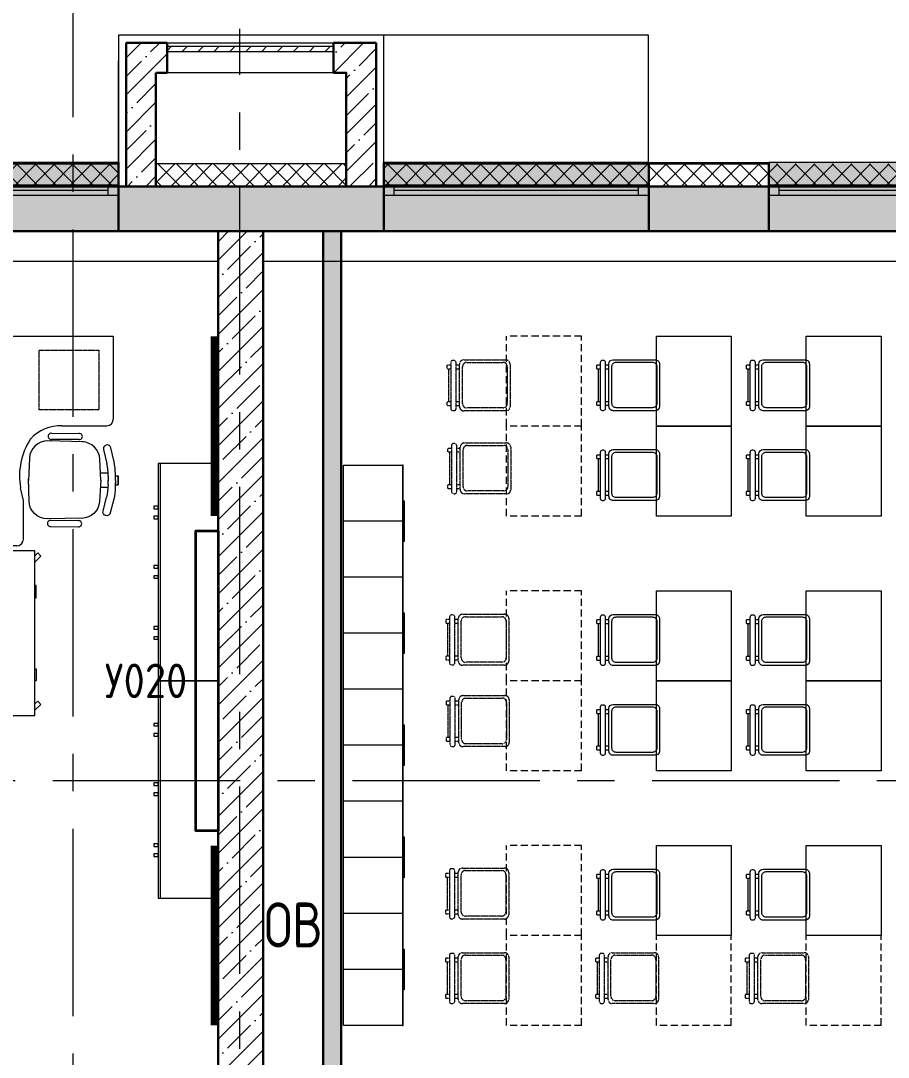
# Model space of a CAD drawing. Header units: millimetres. Extents: x -13407 to 8063098, y -2635 to 109271.
# Drawn here: x 41222 to 47013, y 25633 to 32550 of the extents above; entities that cross this region are included whole.
import ezdxf

# ---------------------------------------------------------------- set-up
doc = ezdxf.new("R2010")
doc.units = ezdxf.units.MM
for name, pattern in [('CENTER', [2, 1.25, -0.25, 0.25, -0.25]), ('HIDDEN', [6, 4, -2]), ('HIDDEN2', [4.7625, 3.175, -1.5875])]:
    doc.linetypes.add(name, pattern=pattern)
doc.layers.get('Defpoints').update_dxf_attribs({"color": 6})
for name, color, linetype, lineweight in [('_0', 250, 'Continuous', 9), ('АР_МосжилНии_Стены', 202, 'Continuous', 30), ('АР_Навесной фасад', 5, 'Continuous', 5), ('АР_Окна БЛОК', 250, 'Continuous', 13), ('АР_Оси', 193, 'Continuous', 9), ('АР_Перегородки газоблок', 165, 'Continuous', 30), ('АР_Перегородки газоблок_Штрих', 165, 'Continuous', 5), ('АР_Подоконники', 163, 'Continuous', 9), ('АР_Сущ Несущая стена', 202, 'Continuous', 30), ('АР_Утеплитель', 250, 'Continuous', 9), ('АР_Штриховка кирпич', 250, 'Continuous', 9), ('АР_Штриховка монолит', 250, 'Continuous', 9), ('ТХ_мебель передв', 250, 'Continuous', 13), ('ТХ_обор_комп принт', 30, 'Continuous', 13)]:
    doc.layers.add(name, color=color, linetype=linetype, lineweight=lineweight)
doc.layers.add('АР_Отверстия', color=251, linetype='Continuous')
doc.styles.add('ICOCPEUR', font='isocpeur.ttf')
doc.styles.add('ISOCPEUR_1', font='isocpeur.ttf', dxfattribs={"width": 0.9, "height": 250})

# ---------------------------------------------------------------- blocks, each defined once
blk = doc.blocks.new('*U433')
h = blk.add_hatch(color=253)
h.dxf.hatch_style = 1
h.paths.add_polyline_path([(-1770, -240), (0, -240), (0, 220), (-1770, 220)])
at = {"color": 253, "lineweight": 30}
for p, q in [((-1770, -240), (-1770, 220)), ((0, -240), (0, 220))]:
    blk.add_line(p, q, dxfattribs=at)
at = {"color": 253}
for p, q in [((0, 220), (-1770, 220)), ((-1770, 70), (0, 70)), ((-1700, 0), (-1700, 70)), ((-70, 0), (-70, 70)), ((-1770, 0), (0, 0)), ((-1700, 35), (-70, 35)), ((-1770, -240), (0, -240)), ((-1770, -240), (-1770, -240)), ((-1770, -240), (-1770, -240)), ((0, -240), (0, -240)), ((0, -240), (0, -240))]:
    blk.add_line(p, q, dxfattribs=at)
blk = doc.blocks.new('*U434')
h = blk.add_hatch(color=253)
h.dxf.hatch_style = 1
h.paths.add_polyline_path([(-1770, -240), (0, -240), (0, 220), (-1770, 220)])
at = {"color": 253, "lineweight": 30}
for p, q in [((-1770, -240), (-1770, 220)), ((0, -240), (0, 220))]:
    blk.add_line(p, q, dxfattribs=at)
at = {"color": 253}
for p, q in [((0, 220), (-1770, 220)), ((-1770, 70), (0, 70)), ((-1700, 0), (-1700, 70)), ((-70, 0), (-70, 70)), ((-1770, 0), (0, 0)), ((-1700, 35), (-70, 35)), ((-1770, -240), (0, -240)), ((-1770, -240), (-1770, -240)), ((-1770, -240), (-1770, -240)), ((0, -240), (0, -240)), ((0, -240), (0, -240))]:
    blk.add_line(p, q, dxfattribs=at)
blk = doc.blocks.new('*U435')
h = blk.add_hatch(color=253)
h.dxf.hatch_style = 1
h.paths.add_polyline_path([(-1770, -240), (0, -240), (0, 220), (-1770, 220)])
at = {"color": 253, "lineweight": 30}
for p, q in [((-1770, -240), (-1770, 220)), ((0, -240), (0, 220))]:
    blk.add_line(p, q, dxfattribs=at)
at = {"color": 253}
for p, q in [((0, 220), (-1770, 220)), ((-1770, 70), (0, 70)), ((-1700, 0), (-1700, 70)), ((-70, 0), (-70, 70)), ((-1770, 0), (0, 0)), ((-1700, 35), (-70, 35)), ((-1770, -240), (0, -240)), ((-1770, -240), (-1770, -240)), ((-1770, -240), (-1770, -240)), ((0, -240), (0, -240)), ((0, -240), (0, -240))]:
    blk.add_line(p, q, dxfattribs=at)
blk = doc.blocks.new('М-60')
at = {"color": 253, "extrusion": (-6.19742e-05, 0.000470712, 1)}
for p, q in [((7035202.1, 1186569.5, -0.1), (7035439, 1186576.2, -0.1)), ((7035415.4, 1186627.5, -0.2), (7035231.8, 1186626.6, -0.2)), ((7035232, 1186585.7, -0.1), (7035415.6, 1186586.5, -0.1)), ((7034998.3, 1186437.9, -0.1), (7035019.7, 1186530.9, -0.1)), ((7035068.3, 1186519.6, -0.1), (7035046.7, 1186425.8, -0.1)), ((7035049.2, 1186548.9, -0.1), (7035050.6, 1186548.5, -0.1)), ((7035085.8, 1186312.9, 0), (7035092.5, 1186454.7, -0.1)), ((7035563.1, 1186460.5, -0.1), (7035569.8, 1186312.9, 0)), ((7034971.3, 1186282.6, 0), (7034970.4, 1186343.1, -0.1)), ((7034989, 1186343.1, -0.1), (7034970.8, 1186343.1, -0.1)), ((7034970.8, 1186343.1, -0.1), (7034970.8, 1186282.6, 0)), ((7034989, 1186312.9, 0), (7034989, 1186356.2, -0.1)), ((7034989, 1186312.9, 0), (7034989, 1186343.1, -0.1)), ((7034989, 1186313.2, 0), (7034989.4, 1186282.9, 0)), ((7034989, 1186313.2, 0), (7034989.6, 1186269.8, 0)), ((7035037.4, 1186344.1, 0), (7035037.4, 1186312.9, 0)), ((7035037.8, 1186282.6, 0), (7035037.4, 1186313.9, 0)), ((7035037.8, 1186361.3, -0.1), (7035088.1, 1186361.3, -0.1)), ((7035085.7, 1186314.6, 0), (7035094.7, 1186172.9, 0)), ((7035565.2, 1186174.3, 0.1), (7035569.7, 1186322, 0)), ((7034989.4, 1186282.9, 0), (7034971.3, 1186282.6, 0)), ((7035038.5, 1186265.5, 0), (7035088.8, 1186266.3, 0)), ((7035000.2, 1186188.3, 0), (7035023, 1186095.7, 0.1)), ((7035071.5, 1186107.6, 0.1), (7035048.4, 1186201.2, 0)), ((7035052.8, 1186078.1, 0.1), (7035054.2, 1186078.5, 0.1)), ((7035206, 1186059.9, 0.1), (7035442.9, 1186056.7, 0.1)), ((7035236.1, 1186044.1, 0.1), (7035419.7, 1186046, 0.1)), ((7035420.2, 1186005.1, 0.1), (7035236.6, 1186003.1, 0.1))]:
    blk.add_line(p, q, dxfattribs=at)
for centre, start, end in [((7035230, 1186606.2, 122.4), 84.99867, 275.52472), ((7035417.4, 1186607.1, 122.4), 264.99867, 95.52472), ((7035234.4, 1186023.7, 122.4), 85.34791, 275.87397), ((7035421.8, 1186025.7, 122.4), 265.34791, 95.87397)]:
    blk.add_arc(centre, 20.6, start, end, dxfattribs=at)
at = {"color": 253, "extrusion": (6.19742e-05, -0.000470712, -1)}
for centre, major_axis, start_param, end_param in [((7035442.2, 1186455, -0.1), (77.8, 92.6, 0), -0.725128, 0.826554), ((7035043.3, 1186525.4, -0.1), (15.6, 18.5, 0), 4.240369, 5.829345), ((7035044.7, 1186525.1, -0.1), (15.6, 18.5, 0), -0.45384, 1.098777), ((7035213.4, 1186449, -0.1), (77.8, 92.6, 0), 4.061153, 5.558057), ((7035352, 1186356.2, 0), (-277.9, 233.5, -0.1), 5.584367, 5.811166), ((7035400.4, 1186344.1, 0), (233.5, 277.9, -0.1), 4.01357, 4.240369)]:
    blk.add_ellipse(centre, major_axis=major_axis, ratio=1, start_param=start_param, end_param=end_param, dxfattribs=at)
at = {"color": 253, "extrusion": (-6.19742e-05, 0.000470712, 1)}
for centre, major_axis, start_param, end_param in [((7035352.6, 1186275.3, 0), (-274.3, -237.7, 0.1), 5.584367, 5.811166), ((7035400.8, 1186288.2, 0), (237.7, -274.3, 0.1), 4.01357, 4.240369), ((7035215.4, 1186180.5, 0), (79.2, -91.4, 0), 4.061153, 5.558057), ((7035444.3, 1186178, 0.1), (79.2, -91.4, 0), -0.725128, 0.826554), ((7035046.5, 1186101.5, 0.1), (15.8, -18.3, 0), 4.240369, 5.829345), ((7035048, 1186101.8, 0.1), (15.8, -18.3, 0), -0.45384, 1.098777)]:
    blk.add_ellipse(centre, major_axis=major_axis, ratio=1, start_param=start_param, end_param=end_param, dxfattribs=at)
blk = doc.blocks.new('стол угловой 1200х1400')
at = {"color": 253, "extrusion": (-6.20986e-05, 0.000470696, 1)}
for p, q in [((-20568.3, 33327.6, -393.6), (-20014.8, 33327.8, -393.6)), ((-20568, 32127.6, -393), (-20568.3, 33327.6, -393.6)), ((-19969.8, 32984.7, -393.4), (-19969.8, 33284.7, -393.5)), ((-19213.1, 32728, -393.2), (-19472.2, 32727.9, -393.2)), ((-19168.1, 32683, -393.2), (-19168, 32128, -392.9)), ((-19168, 32128, -392.9), (-20568, 32127.6, -393))]:
    blk.add_line(p, q, dxfattribs=at)
at = {"color": 253, "linetype": 'HIDDEN', "ltscale": 0.1}
blk.add_lwpolyline([(-20475.6, 33232.1), (-20075.6, 33232.2), (-20075.5, 32832.2), (-20475.5, 32832.1)], close=True, dxfattribs=at)
at = {"color": 253, "extrusion": (-6.20986e-05, 0.000470696, 1), "elevation": -376.6}
blk.add_lwpolyline([(-19472.3, 32728.1), (-19556.8, 32709)], dxfattribs=at)
at = {"color": 253, "extrusion": (-6.20986e-05, 0.000470696, 1)}
for centre, radius, start, end in [((-20014.8, 33283, -376.6), 45, 2.48168, 90.01514), ((-19697, 32975.5, -376.6), 272.9, 178.02217, 227.37552), ((-19635.3, 33157.4, -376.6), 455.2, 237.21039, 279.93933), ((-19213.1, 32683.2, -376.6), 45, 0.01514, 90.01514)]:
    blk.add_arc(centre, radius, start, end, dxfattribs=at)
blk = doc.blocks.new('тумба 1450х400х750')
at = {"color": 253, "lineweight": 15, "ltscale": 100}
blk.add_line((-12776, 30271.1), (-14226, 30271.1), dxfattribs=at)
for points in [[(-13948.9, 30283.1), (-13931.6, 30283.1), (-13931.6, 30313.3), (-13948.9, 30313.3)], [(-13881.3, 30283.1), (-13863.9, 30283.1), (-13863.9, 30313.3), (-13881.3, 30313.3)], [(-13541.9, 30283.1), (-13524.5, 30283.1), (-13524.5, 30313.3), (-13541.9, 30313.3)], [(-13474.2, 30283.1), (-13456.9, 30283.1), (-13456.9, 30313.3), (-13474.2, 30313.3)], [(-13145, 30283.1), (-13127.6, 30283.1), (-13127.6, 30313.3), (-13145, 30313.3)], [(-13077.3, 30283.1), (-13060, 30283.1), (-13060, 30313.3), (-13077.3, 30313.3)], [(-12776, 29883.1), (-12776, 30283.1), (-14226, 30283.1), (-14226, 29883.1)]]:
    blk.add_lwpolyline(points, close=True, dxfattribs=at)
blk = doc.blocks.new('стол игровой 1100х700')
at = {"color": 253}
for points in [[(-13200.3, -57970.8), (-13213, -57957.3), (-13190.7, -57936.2), (-13158, -57970.8)], [(-12212, -57970.8), (-12224.8, -57957.3), (-12202.5, -57936.2), (-12169.8, -57970.8)], [(-13226.6, -58632.2), (-13228.2, -58630.5), (-13226.6, -58628.9)], [(-13147.9, -58670.8), (-13129.2, -58690.6), (-13151.5, -58711.7), (-13190.1, -58670.8)], [(-12913.3, -58670.8), (-12913.3, -58679.8), (-12995.1, -58679.8), (-12995.1, -58670.8)], [(-12439.8, -58670.8), (-12439.8, -58679.8), (-12358, -58679.8), (-12358, -58670.8)], [(-12159.6, -58670.8), (-12141, -58690.6), (-12163.3, -58711.7), (-12201.9, -58670.8)]]:
    blk.add_lwpolyline(points, dxfattribs=at)
blk.add_lwpolyline([(-13226.6, -58670.8), (-12126.6, -58670.8), (-12126.6, -57970.8), (-13226.6, -57970.8)], close=True, dxfattribs=at)
blk = doc.blocks.new('стул №3-5')
at = {"color": 253, "linetype": 'ByBlock', "extrusion": (-6.19742e-05, 0.000470712, 1)}
for p, q in [((-15407, 16627.7, 196.8), (-15407, 16619.9, 196.8)), ((-15086.8, 16641.7, 196.8), (-15393.1, 16641.7, 196.8)), ((-15393.1, 16605.9, 196.8), (-15086.8, 16605.9, 196.9)), ((-15372.7, 16664.9, 196.8), (-15348.5, 16664.9, 196.8)), ((-15372.7, 16664.9, 196.8), (-15372.7, 16641.7, 196.8)), ((-15372.7, 16605.9, 196.8), (-15372.7, 16583.2, 196.9)), ((-15348.5, 16641.7, 196.8), (-15348.5, 16664.9, 196.8)), ((-15348.5, 16653.3, 196.8), (-15128.7, 16653.3, 196.8)), ((-15348.5, 16583.2, 196.9), (-15348.5, 16605.9, 196.8)), ((-15128.7, 16664.9, 196.8), (-15104.4, 16664.9, 196.8)), ((-15128.7, 16664.9, 196.8), (-15128.7, 16641.7, 196.8)), ((-15128.7, 16605.9, 196.9), (-15128.7, 16583.2, 196.9)), ((-15104.4, 16641.7, 196.8), (-15104.4, 16664.9, 196.8)), ((-15104.4, 16583.2, 196.9), (-15104.4, 16605.9, 196.9)), ((-15072.8, 16619.9, 196.8), (-15072.8, 16627.7, 196.8))]:
    blk.add_line(p, q, dxfattribs=at)
at = {"color": 253, "ltscale": 100, "extrusion": (-6.19742e-05, 0.000470712, 1), "elevation": 205.6}
for points in [[(-15379.9, 16582.9), (-15097, 16582.9, -0.414169), (-15068.3, 16554.2), (-15068.3, 16274.2, -0.414258), (-15097, 16245.5), (-15379.9, 16245.5, -0.414169), (-15408.6, 16274.2), (-15408.6, 16554.2, -0.414258)], [(-15360.2, 16563.2), (-15113.6, 16563.2, -0.414214), (-15084.9, 16534.4), (-15084.9, 16292.6, -0.414214), (-15113.6, 16263.9), (-15360.2, 16263.9, -0.414214), (-15388.9, 16292.6), (-15388.9, 16534.4, -0.414214)]]:
    blk.add_lwpolyline(points, format="xyb", close=True, dxfattribs=at)
at = {"color": 253, "linetype": 'ByBlock', "extrusion": (-6.19742e-05, 0.000470712, 1)}
for centre, start, end in [((-15393, 16627.6, 205.6), 90, 180), ((-15393, 16619.8, 205.6), 180, 270), ((-15086.8, 16627.6, 205.6), 0, 90), ((-15086.8, 16619.8, 205.6), 270, 0)]:
    blk.add_arc(centre, 13.9, start, end, dxfattribs=at)
blk = doc.blocks.new('_стол№3-№5')
at = {"color": 253}
blk.add_lwpolyline([(-169868.3, 526261.4), (-169368.3, 526261.4), (-169368.3, 525661.4), (-169868.3, 525661.4)], close=True, dxfattribs=at)
blk = doc.blocks.new('_Стул резерв')
at = {"color": 253, "linetype": 'HIDDEN', "ltscale": 0.1, "extrusion": (6.19742e-05, -0.000470712, 1)}
for p, q in [((0, 81.6, 0), (0, 58.9, 0)), ((24.3, 58.9, 0), (24.3, 81.6, 0)), ((244, 81.6, 0), (244, 58.9, 0)), ((268.3, 58.9, 0), (268.3, 81.6, 0)), ((-31.6, 45, 0), (-31.6, 37.1, 0)), ((288.6, 58.9, 0), (-17.6, 58.9, 0)), ((-17.6, 23.2, 0), (288.6, 23.2, 0)), ((0, 23.2, 0), (0, 0)), ((24.3, 0, 0), (0, 0)), ((24.3, 0, 0), (24.3, 23.2, 0)), ((244, 11.6, 0), (24.3, 11.6, 0)), ((244, 23.2, 0), (244, 0, 0)), ((268.3, 0, 0), (244, 0, 0)), ((268.3, 0, 0), (268.3, 23.2, 0)), ((302.6, 37.1, 0), (302.6, 45, 0))]:
    blk.add_line(p, q, dxfattribs=at)
for points in [[(275.5, 81.9), (-7.4, 81.9, -0.414169), (-36.1, 110.6), (-36.1, 390.6, -0.414258), (-7.4, 419.3), (275.5, 419.3, -0.414169), (304.2, 390.6), (304.2, 110.6, -0.414258)], [(255.8, 101.6), (9.2, 101.6, -0.414214), (-19.5, 130.3), (-19.5, 372.2, -0.414214), (9.2, 400.9), (255.8, 400.9, -0.414214), (284.5, 372.2), (284.5, 130.3, -0.414214)]]:
    blk.add_lwpolyline(points, format="xyb", close=True, dxfattribs=at)
for centre, start, end in [((-17.6, 45), 90, 180), ((-17.6, 37.1), 180, 270), ((288.6, 45, 0), 0, 90), ((288.6, 37.1, 0), 270, 0)]:
    blk.add_arc(centre, 13.9, start, end, dxfattribs=at)
blk = doc.blocks.new('_стол.резерв')
at = {"color": 253, "linetype": 'HIDDEN2', "ltscale": 15}
for p, q in [((-20, 500), (-20, 0)), ((580, 500), (-20, 500)), ((580, 500), (580, 0)), ((580, 0), (-20, 0))]:
    blk.add_line(p, q, dxfattribs=at)
blk = doc.blocks.new('У005-3740')
at = {"layer": 'ТХ_мебель передв', "color": 253}
for p, q in [((-231583.2, 58866.8, -0.6), (-231188.1, 58866.8, -0.6)), ((-231583.2, 58492.8, -0.6), (-231188.1, 58492.8, -0.6)), ((-231583.2, 58118.8, -0.6), (-231188.1, 58118.8, -0.6)), ((-231583.2, 57744.8, -0.6), (-231188.1, 57744.8, -0.6)), ((-231583.2, 57370.8, -0.6), (-231188.1, 57370.8, -0.6)), ((-231583.2, 56996.8, -0.6), (-231188.1, 56996.8, -0.6)), ((-231583.2, 56622.8, -0.6), (-231188.1, 56622.8, -0.6)), ((-231583.2, 56248.8, -0.6), (-231188.1, 56248.8, -0.6)), ((-231583.2, 55874.8, -0.6), (-231188.1, 55874.8, -0.6))]:
    blk.add_line(p, q, dxfattribs=at)
at = {"layer": 'ТХ_мебель передв', "color": 253, "elevation": -0.6}
for points in [[(-231587.2, 55500.8), (-231587.2, 59240.8), (-231583.2, 59240.8), (-231583.2, 55500.8)], [(-231188.1, 55500.8), (-231188.1, 59240.8), (-231583.2, 59240.8), (-231583.2, 55500.8)], [(-231594.1, 59002.7), (-231594.1, 58866.8), (-231587.2, 58866.8), (-231587.2, 59002.7)], [(-231594.1, 58866.8), (-231594.1, 58730.9), (-231587.2, 58730.9), (-231587.2, 58866.8)], [(-231594.1, 58254.7), (-231594.1, 58118.8), (-231587.2, 58118.8), (-231587.2, 58254.7)], [(-231594.1, 58118.8), (-231594.1, 57982.9), (-231587.2, 57982.9), (-231587.2, 58118.8)], [(-231594.1, 57506.7), (-231594.1, 57370.8), (-231587.2, 57370.8), (-231587.2, 57506.7)], [(-231594.1, 57370.8), (-231594.1, 57234.9), (-231587.2, 57234.9), (-231587.2, 57370.8)], [(-231594.1, 56758.7), (-231594.1, 56622.8), (-231587.2, 56622.8), (-231587.2, 56758.7)], [(-231594.1, 56622.8), (-231594.1, 56486.9), (-231587.2, 56486.9), (-231587.2, 56622.8)], [(-231594.1, 56010.7), (-231594.1, 55874.8), (-231587.2, 55874.8), (-231587.2, 56010.7)], [(-231594.1, 55874.8), (-231594.1, 55738.9), (-231587.2, 55738.9), (-231587.2, 55874.8)]]:
    blk.add_lwpolyline(points, close=True, dxfattribs=at)

msp = doc.modelspace()

# ---------------------------------------------------------------- hatches: boundary and pattern name
at = {"layer": 'АР_Перегородки газоблок_Штрих', "ltscale": 100}
h = msp.add_hatch(dxfattribs=at)
h.set_pattern_fill('AR-CONC', color=253, scale=30)
h.set_pattern_definition([(50, (211803.85, -55205.68), (215.17805, -18.82564), [22.5, -247.5]), (355, (211803.85, -55205.68), (-41.6254, 225.65764), [18, -198]), (100.45144, (211821.79, -55207.25), (173.55265, 206.832), [19.12206, -210.34263]), (46.1842, (211803.85, -55145.68), (320.1724, -49.6558), [33.75, -371.25]), (96.63564, (211830.53, -55149.82), (280.3986, 292.2356), [28.6831, -315.5141]), (351.18416, (211803.85, -55145.68), (280.3986, 292.2356), [27, -297]), (21, (211833.85, -55160.68), (179.07212, -120.78567), [22.5, -247.5]), (326, (211833.85, -55160.68), (72.9946, 217.54501), [18, -198]), (71.45144, (211848.78, -55170.75), (252.06671, 96.75935), [19.12206, -210.34263]), (37.5, (211803.85, -55205.68), (3.647957, 99.868156), [0, -195.6, 0, -201, 0, -198.75]), (7.5, (211803.85, -55205.68), (78.92086, 118.323514), [0, -114.6, 0, -191.1, 0, -75.75]), (327.5, (211736.95, -55205.68), (160.14673, -6.76646), [0, -75, 0, -234, 0, -310.5]), (317.5, (211706.95, -55205.68), (174.95585, 30.03149), [0, -97.5, 0, -155.4, 0, -220.5])])
h.paths.add_polyline_path([(43240.8, 31144.9), (43360.8, 31144.9), (43360.8, 23494.6), (43240.8, 23494.6)])
at = {"layer": 'АР_Утеплитель', "ltscale": 100}
h = msp.add_hatch(dxfattribs=at)
h.set_pattern_fill('ANSI37', color=253, scale=700)
h.set_pattern_definition([(45, (47385, 6100), (-61.87184, 61.87184), []), (135, (47385, 6100), (-61.87184, -61.87184), [])])
h.paths.add_polyline_path([(55415, 3491.3), (55265, 3491.3), (55265, 1960), (55415, 1960)], flags=17)
h.paths.add_polyline_path([(55040, 27630), (55040, 27480), (62165, 27480), (62165, 22790), (62315, 22790), (62315, 27630)])
h.paths.add_polyline_path([(53370, 27630), (53370, 27480), (53889.9, 27480), (53889.9, 27630)])
h.paths.add_polyline_path([(47985, 31445), (47985, 31595), (46215, 31595), (46215, 31445)])
h.paths.add_polyline_path([(47985, 31595), (47985, 31445), (51665, 31445), (51665, 27480), (51855, 27480), (51855, 27630), (51815, 27630), (51815, 31595)])
h.paths.add_polyline_path([(26921.2, 31445), (26921.2, 31595), (26405, 31595), (26405, 31445)])
h.paths.add_polyline_path([(17279.8, 33895), (17429.8, 33895), (17429.8, 35940), (17279.8, 35940)])
h.paths.add_polyline_path([(68665, 6786.4), (68515, 6786.4), (68515, -100), (55415, -100), (55415, 1560), (55265, 1560), (55265, -250), (68665, -250)])
h.paths.add_polyline_path([(68515, 6786.4), (68665, 6786.4), (68665, 7751.7), (68515, 7751.7)])
h.paths.add_polyline_path([(14979.8, 47738.8), (14829.4, 47738.8), (14829.8, 47170), (17959.8, 47170), (17959.8, 44240), (21080, 44240), (21080, 43610), (21230, 43610), (21230, 44390), (18109.8, 44390), (18109.8, 47320), (14979.8, 47320)])
h.paths.add_polyline_path([(39096.5, 11290), (39096.5, 11433), (47535, 11440), (47535, 6250), (55415, 6250), (55415, 3491.3), (55265, 3491.3), (55265, 6100), (47385, 6100), (47385, 11290)])
h.paths.add_polyline_path([(62315, 12645), (62165, 12645), (62165, 9610), (68515, 9610), (68515, 7991.7), (68665, 7991.7), (68665, 9760), (62315, 9760)])
h.paths.add_polyline_path([(62165.1, 14845), (62315, 14845), (62315, 21640), (62165.2, 21640)])
h.paths.add_polyline_path([(62315, 14845), (62165.1, 14845), (62165.1, 12645), (62315, 12645)])
h.paths.add_polyline_path([(17998.2, 36070), (17998.2, 36220), (17279.8, 36220), (17279.8, 35940), (17429.8, 35940), (17429.8, 36070)])
h.paths.add_polyline_path([(17998.2, 36220), (17998.2, 36070), (21230, 36070), (21230, 41910), (21080, 41910), (21080, 36220)])
h.paths.add_polyline_path([(24755, 31445), (24755, 31595), (17429.8, 31595), (17429.8, 32195), (17279.8, 32195), (17279.8, 31445)])
h.paths.add_polyline_path([(43645, 31595), (43645, 31445), (46215, 31445), (46215, 31595)])
h.paths.add_polyline_path([(41875, 31445), (41875, 31595), (26921.2, 31595), (26921.2, 31445)])
h.paths.add_polyline_path([(14829.8, 49378.8), (14979.8, 49378.8), (14979.8, 50520.3), (15129.8, 50520.3), (15129.8, 50670.3), (14829.8, 50670.3)])
h.paths.add_polyline_path([(14829.8, 47738.8), (14829.4, 47738.8), (14979.8, 47738.8)])
h = msp.add_hatch(dxfattribs=at)
h.set_pattern_fill('ANSI37', color=253, scale=700)
h.set_pattern_definition([(45, (228923.85, -55206.065), (-61.871843, 61.871843), []), (135, (228923.85, -55206.065), (-61.871843, -61.871843), [])])
h.paths.add_polyline_path([(42125, 31444.6), (43395.1, 31444.7), (43395.1, 31594.7), (42125, 31594.6)])
at = {"layer": 'АР_Штриховка кирпич', "ltscale": 100}
h = msp.add_hatch(dxfattribs=at)
h.set_pattern_fill('ANSI31', color=253, scale=600, angle=180)
h.set_pattern_definition([(225, (-127646.1, 146655.83), (53.033009, -53.033009), [])])
h.paths.add_polyline_path([(42199.2, 32380.5), (42199.2, 32343.2), (43308.9, 32343.2), (43308.9, 32380.5)])
at = {"layer": 'АР_Штриховка монолит', "ltscale": 100}
h = msp.add_hatch(dxfattribs=at)
h.set_pattern_fill('ANSI35', color=253, scale=700)
h.set_pattern_definition([(45, (211803.85, -55205.68), (-123.74369, 123.74369), []), (45, (211927.6, -55205.68), (-123.74369, 123.74369), [218.75, -43.75, 0, -43.75])])
h.paths.add_polyline_path([(42685, 32343.2), (42685, 32203.6), (42199.2, 32203.6), (42199.2, 32343.2)])
h.paths.add_polyline_path([(43308.9, 32343.2), (43308.9, 32203.6), (42685, 32203.6), (42685, 32343.2)])
h.paths.add_polyline_path([(43308.9, 32343.2), (42199.2, 32343.2), (42199.2, 32403.4), (41925.1, 32403.4), (41925.1, 31445), (42125, 31445), (42125, 32203.4), (43395, 32203.6), (43395.1, 31445), (43595.1, 31445), (43595.1, 32403.5), (43308.9, 32403.5)])
h = msp.add_hatch(dxfattribs=at)
h.set_pattern_fill('ANSI35', color=253, scale=700)
h.set_pattern_definition([(45, (-951587.81, 109999.9), (-123.743687, 123.743687), []), (45, (-951464.07, 109999.9), (-123.743687, 123.743687), [218.75, -43.75, 0, -43.75])])
h.paths.add_polyline_path([(51665, 31445), (17165, 31445), (17165, 31145), (51365, 31145), (51365, 19960), (42685, 19960), (42685, 19660), (47535, 19660), (47535, 18477.5), (47735, 18477.5), (47735, 19660), (51365, 19660), (51365, 18702.5), (51565, 18702.5), (51565, 19660), (51665, 19660), (51665, 27280), (51855, 27280), (51855, 27480), (51665, 27480)])
h = msp.add_hatch(dxfattribs=at)
h.set_pattern_fill('ANSI35', color=253, scale=700)
h.set_pattern_definition([(45, (-931662.81, 121934.54), (-123.743687, 123.743687), []), (45, (-931539.07, 121934.54), (-123.743687, 123.743687), [218.75, -43.75, 0, -43.75])])
h.paths.add_polyline_path([(42840, 31145), (42540, 31145), (42540, 23374.6), (42840, 23374.6)])

# ---------------------------------------------------------------- linework, layer by layer
at = {"layer": '_0', "color": 253, "ltscale": 100}
msp.add_lwpolyline([(42199.2, 32203.6), (42199.2, 32403.6)], dxfattribs=at)
for points in [[(43308.9, 32203.6), (42199.2, 32203.6), (42199.2, 32403.5), (43308.9, 32403.5)], [(43308.9, 32343.2), (42199.2, 32343.2), (42199.2, 32380.5), (43308.9, 32380.5)], [(42125, 31444.6), (43395.1, 31444.7), (43395.1, 31594.7), (42125, 31594.6)]]:
    msp.add_lwpolyline(points, close=True, dxfattribs=at)
at = {"layer": 'АР_МосжилНии_Стены', "color": 253, "ltscale": 100}
for points in [[(42199.2, 32203.4), (42199.2, 32403.6)], [(43308.9, 32403.5), (43308.9, 32203.5)]]:
    msp.add_lwpolyline(points, dxfattribs=at)
at = {"layer": 'АР_Навесной фасад', "color": 253, "ltscale": 100}
for p, q in [((26921.2, 31605), (41875, 31605)), ((26921.2, 31595), (41875, 31595)), ((43645, 31605), (46215, 31605)), ((43645, 31595), (46215, 31595))]:
    msp.add_line(p, q, dxfattribs=at)
at = {"layer": 'АР_Оси', "color": 253, "linetype": 'CENTER', "ltscale": 1000}
for p, q in [((41569.9, 79157.5), (41569.9, 23425.1)), ((42685, -1811.3), (42685, 32496.2)), ((-12563.8, 31145), (70614.6, 31145)), ((-12563.8, 27480), (71033.4, 27480))]:
    msp.add_line(p, q, dxfattribs=at)
at = {"layer": 'АР_Перегородки газоблок', "color": 253, "ltscale": 100}
for points in [[(43241.6, 23494.6), (43240.8, 31144.9)], [(43361.6, 31144.9), (43361.6, 23494.6)]]:
    msp.add_lwpolyline(points, dxfattribs=at)
at = {"layer": 'АР_Подоконники', "color": 253, "ltscale": 100}
for p, q in [((34295, 30945), (42540, 30944.9)), ((42840, 30945), (51365, 30944.9))]:
    msp.add_line(p, q, dxfattribs=at)
at = {"layer": 'АР_Сущ Несущая стена', "color": 253, "ltscale": 100}
for p, q in [((41925, 32403.4), (41925.1, 31445)), ((43595, 32403.4), (43395, 32403.4)), ((43595.2, 31445), (43595, 32403.4)), ((16769.8, 31445), (51665, 31445)), ((17165, 31145), (51365, 31145)), ((42540, 31145), (42540, 23374.6)), ((42840, 31145), (42840, 23374.6))]:
    msp.add_line(p, q, dxfattribs=at)
for points in [[(42199.2, 32403.4), (41925, 32403.4)], [(43395, 32403.6), (43308.9, 32403.5)], [(42125, 32203.4), (42199.2, 32203.4)], [(42125, 31445), (42125, 32203.4)], [(43308.9, 32203.5), (43395, 32203.6), (43395.1, 31445)]]:
    msp.add_lwpolyline(points, dxfattribs=at)
at = {"layer": 'АР_Утеплитель', "color": 253, "ltscale": 0.25}
for points in [[(43645, 31445), (43645, 32453.4), (41875, 32453.4), (41875, 31445)], [(45412.9, 31605), (45412.9, 32453.4), (41875, 32453.4), (41875, 31445)], [(41875, 31445), (41875, 32283.4), (41875, 32283.4)]]:
    msp.add_lwpolyline(points, dxfattribs=at)
at = {"layer": 'ТХ_мебель передв', "color": 253, "const_width": 50}
for points in [[(42515, 30444.9), (42515, 29244.9)], [(42515, 27044.9), (42515, 25844.9)]]:
    msp.add_lwpolyline(points, dxfattribs=at)
at = {"layer": 'ТХ_обор_комп принт', "color": 253, "lineweight": 35}
msp.add_lwpolyline([(42540, 27144.9), (42390, 27144.9), (42390, 29144.9), (42540, 29144.9)], close=True, dxfattribs=at)

# ---------------------------------------------------------------- block references
at = {"layer": 'АР_Окна БЛОК', "color": 253}
for name, p in [('*U435', (41875, 31385)), ('*U434', (45415, 31385)), ('*U433', (47985, 31385))]:
    msp.add_blockref(name, p, dxfattribs=at)
at = {"layer": 'ТХ_мебель передв', "color": 253}
for name, p, rotation in [('стол угловой 1200х1400', (8512.4, 9877, 393), 270), ('_стол.резерв', (44465.1, 30424.9), 270), ('_стол№3-№5', (-123903.3, 556106.3), 180), ('_стол№3-№5', (-122903.3, 556106.3), 180), ('_Стул резерв', (44069.1, 30250.7, 196.8), 270), ('стул №3-5', (61731.4, 45356.3), 89.99999999999999), ('стул №3-5', (62731.4, 45356.3), 89.99999999999999), ('_стол.резерв', (44465.1, 29824.9), 270), ('_стол№3-№5', (-123903.3, 555506.3), 180), ('_стол№3-№5', (-122903.3, 555506.3), 180), ('М-60', (7094820.4, 1103761.4, 393.1), 179.0887326624886), ('_Стул резерв', (44073.6, 29696.4, 196.8), 270), ('стул №3-5', (61731.4, 44756.3), 89.99999999999999), ('стул №3-5', (62731.4, 44756.3), 89.99999999999999), ('тумба 1450х400х750', (72423.2, 42370.9), 89.99999999999999), ('стол игровой 1100х700', (-17355.1, 41139.3), 89.99999999999999), ('_стол.резерв', (44465.1, 28724.9), 270), ('_стол№3-№5', (-123903.3, 554406.3), 180), ('_стол№3-№5', (-122903.3, 554406.3), 180), ('_Стул резерв', (44060.8, 28553.2, 196.8), 270), ('стул №3-5', (61731.4, 43656.3), 89.99999999999999), ('стул №3-5', (62731.4, 43656.3), 89.99999999999999), ('тумба 1450х400х750', (72423.2, 40920.9), 89.99999999999999), ('_стол.резерв', (44465.1, 28124.9), 270), ('_стол№3-№5', (-123903.3, 553806.3), 180), ('_стол№3-№5', (-122903.3, 553806.3), 180), ('_Стул резерв', (44063.6, 28009.8, 196.8), 270), ('стул №3-5', (61731.4, 43056.3), 89.99999999999999), ('стул №3-5', (62731.4, 43056.3), 89.99999999999999), ('_стол.резерв', (44465.1, 27024.9), 270), ('_стол№3-№5', (-123903.3, 552706.3), 180), ('_стол№3-№5', (-122903.3, 552706.3), 180), ('_Стул резерв', (44060.1, 26859.2, 196.8), 270), ('стул №3-5', (61731.4, 41956.3), 89.99999999999999), ('стул №3-5', (62731.4, 41956.3), 89.99999999999999), ('_стол.резерв', (44465.1, 26424.9), 270), ('_стол.резерв', (45465.1, 26424.9), 270), ('_стол.резерв', (46465.1, 26424.9), 270), ('_Стул резерв', (44060.1, 26294.6, 196.8), 270), ('_Стул резерв', (45060.1, 26294.6, 196.8), 270), ('_Стул резерв', (46060.1, 26294.6, 196.8), 270)]:
    msp.add_blockref(name, p, dxfattribs=dict(at, rotation=rotation))
at = {"layer": 'ТХ_мебель передв', "color": 253, "xscale": -1}
msp.add_blockref('У005-3740', (-187811.8, -29656, 0.6), dxfattribs=at)

# ---------------------------------------------------------------- texts
at = {"layer": 'Defpoints', "color": 253, "lineweight": 35, "style": 'ISOCPEUR_1', "width": 0.9}
msp.add_text('У020', height=230, dxfattribs=at).set_placement((41782.8, 28029.8, -0.6))
at = {"layer": 'АР_Отверстия', "color": 253, "ltscale": 100, "insert": (43041.2, 26515.8), "char_height": 300, "attachment_point": 5, "line_spacing_factor": 0.7, "style": 'ICOCPEUR'}
msp.add_mtext('\\A1;{\\W0.8;ОВ}', dxfattribs=at)

doc.saveas('drawing.dxf')
